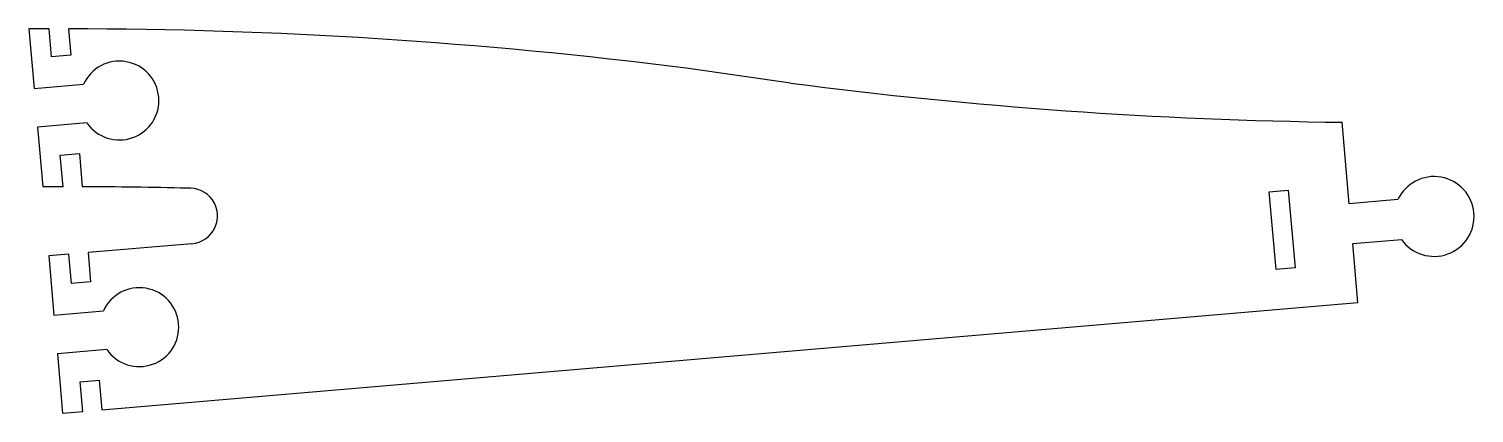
# Model space of a CAD drawing. Header units: millimetres. Extents: x -74 to 73, y -26 to 13.
import ezdxf

# ---------------------------------------------------------------- set-up
doc = ezdxf.new("R2010")
doc.units = ezdxf.units.MM
doc.layers.get('0').update_dxf_attribs({"linetype": 'CONTINUOUS'})

msp = doc.modelspace()

# ---------------------------------------------------------------- linework, layer by layer
for p, q in [((-73.73, 13.36), (-73.2, 7.3)), ((-71.43, 10.52), (-71.68, 13.37)), ((-69.72, 13.37), (-69.48, 10.69)), ((-69.48, 10.69), (-71.43, 10.52)), ((3.63, 7.85), (-6.98, 9.37)), ((-73.2, 7.3), (-68.18, 7.74)), ((-67.84, 3.81), (-72.86, 3.37)), ((-72.86, 3.37), (-72.33, -2.68)), ((60.37, -4.44), (59.65, 3.87)), ((-70.55, 0.51), (-68.61, 0.68)), ((-70.27, -2.68), (-70.55, 0.51)), ((-68.61, 0.68), (-68.31, -2.68)), ((52.23, -3.19), (54.18, -3.02)), ((52.93, -11.11), (52.23, -3.19)), ((54.18, -3.02), (54.87, -10.94)), ((65.32, -4), (60.37, -4.44)), ((-57.17, -8.48), (-67.73, -9.38)), ((60.73, -8.47), (65.67, -8.04)), ((61.25, -14.45), (60.73, -8.47)), ((-69.67, -9.55), (-71.71, -9.72)), ((-71.71, -9.72), (-71.19, -15.75)), ((-69.41, -12.53), (-69.67, -9.55)), ((-67.73, -9.38), (-67.47, -12.36)), ((54.87, -10.94), (52.93, -11.11)), ((-67.47, -12.36), (-69.41, -12.53)), ((-66.33, -25.37), (61.25, -14.45)), ((-71.19, -15.75), (-66.17, -15.31)), ((-65.82, -19.25), (-70.84, -19.68)), ((-70.84, -19.68), (-70.32, -25.71)), ((-68.53, -22.54), (-66.59, -22.37)), ((-68.27, -25.54), (-68.53, -22.54)), ((-66.59, -22.37), (-66.33, -25.37)), ((-70.32, -25.71), (-68.27, -25.54))]:
    msp.add_line(p, q)
for centre, radius, start, end in [((-70.09, -486.77), 500.14, 90.1815, 90.4171), ((-70.09, -486.77), 500.14, 82.7507, 89.9572), ((-64.54, 6.08), 4.01, -145.4624, 155.4624), ((65.88, 487.82), 483.99, -97.3903, -90.7385), ((-70.09, -486.77), 484.09, 90.0213, 90.2648), ((-70.09, -486.77), 484.09, 88.5284, 89.7896), ((-57.41, -5.66), 2.83, -85.1064, 95.1355), ((68.99, -5.71), 4.06, -145.05, 155.05), ((-62.52, -16.97), 4.01, -145.4624, 155.4624)]:
    msp.add_arc(centre, radius, start, end)

doc.saveas('drawing.dxf')
